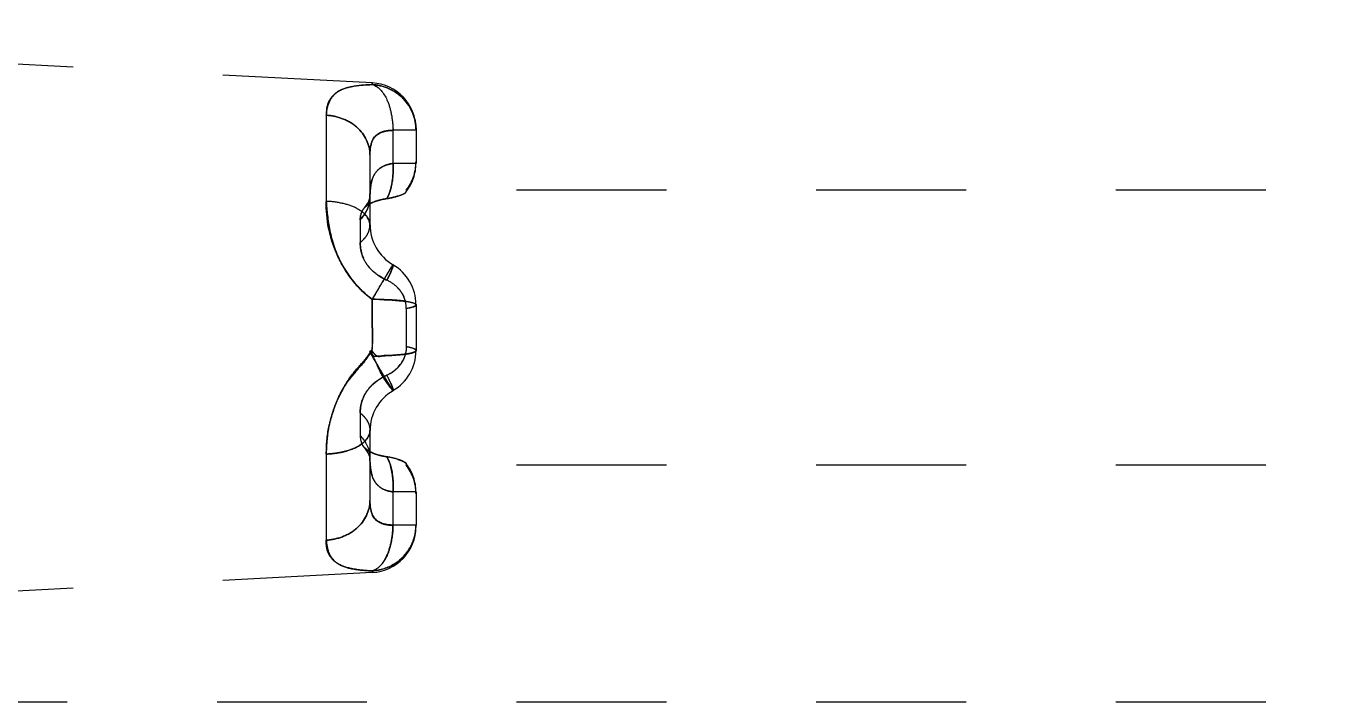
# Model space of a CAD drawing. Header units: millimetres. Extents: x -174 to 1895, y -261 to 458.
# Drawn here: x 386.13 to 400.28, y 204.87 to 212.24 of the extents above; entities that cross this region are included whole.
import ezdxf

# ---------------------------------------------------------------- set-up
doc = ezdxf.new("R2010")
doc.units = ezdxf.units.MM
doc.header["$LTSCALE"] = 16.335
doc.linetypes.add('HIDDEN', pattern=[0.2, 0.1, -0.1])
doc.layers.add('202', color=7, linetype='CONTINUOUS')

msp = doc.modelspace()

# ---------------------------------------------------------------- linework, layer by layer
at = {"layer": '202', "color": 8, "linetype": 'HIDDEN'}
for p, q in [((389.906, 211.619), (378.048, 212.24)), ((389.906, 211.619), (389.906, 211.601)), ((389.404, 211.266), (389.404, 210.327)), ((390.131, 211.102), (390.131, 210.741)), ((390.383, 211.102), (390.131, 211.102)), ((390.383, 211.117), (390.383, 210.741)), ((389.88, 210.835), (389.88, 210.071)), ((390.383, 210.741), (390.131, 210.741)), ((389.865, 210.323), (389.822, 210.259)), ((389.88, 210.368), (389.856, 210.305)), ((389.88, 210.372), (389.865, 210.323)), ((389.88, 210.368), (389.88, 210.372)), ((389.88, 210.37), (389.88, 210.368)), ((390.276, 210.449), (390.276, 210.447)), ((425.783, 210.449), (390.276, 210.449)), ((389.856, 210.305), (389.822, 210.259)), ((389.774, 210.126), (389.774, 209.879)), ((389.906, 209.258), (389.906, 208.715)), ((390.383, 209.2), (390.383, 208.698)), ((390.276, 209.157), (390.276, 208.741)), ((389.774, 208.019), (389.774, 207.772)), ((389.88, 207.827), (389.88, 207.063)), ((389.822, 207.639), (389.854, 207.596)), ((389.822, 207.639), (389.865, 207.575)), ((389.404, 207.571), (389.404, 206.632)), ((389.854, 207.596), (389.876, 207.548)), ((389.865, 207.575), (389.879, 207.534)), ((389.876, 207.548), (389.879, 207.532)), ((389.879, 207.534), (389.88, 207.526)), ((389.879, 207.532), (389.88, 207.531)), ((389.88, 207.526), (389.88, 207.53)), ((390.276, 207.464), (390.276, 207.451)), ((425.783, 207.449), (390.276, 207.449)), ((390.131, 207.158), (390.131, 206.796)), ((390.383, 207.158), (390.131, 207.158)), ((390.383, 207.158), (390.383, 206.796)), ((390.383, 206.796), (390.131, 206.796)), ((389.906, 206.279), (378.043, 205.658)), ((389.906, 206.297), (389.906, 206.279)), ((425.783, 204.866), (378.524, 204.866))]:
    msp.add_line(p, q, dxfattribs=at)
for centre, radius, start, end in [((389.88, 211.117), 0.502, 0, 87), ((389.88, 211.095), 0.506, 78.7299, 87.0153), ((389.88, 210.758), 0.502, 322.0535, 0), ((389.889, 210.741), 0.493, 321.7865, 359.9968), ((390.566, 210.284), 1.163, 177.8751, 183.6153), ((390.676, 210.291), 1.273, 183.6063, 189.3162), ((390.741, 210.301), 1.339, 189.2888, 192.2901), ((390.383, 210.071), 0.502, 180, 240), ((390.775, 210.308), 1.374, 192.2907, 195.9392), ((390.212, 209.894), 0.445, 214.2632, 224.8508), ((389.88, 209.2), 0.502, 0, 60), ((407.746, 199.011), 20.573, 149.3744, 149.5347), ((407.254, 199.302), 20.001, 149.3769, 149.508), ((390.489, 210.071), 1, 227.6346, 234.3423), ((390.627, 210.244), 1.221, 228.5518, 233.8302), ((419.827, 191.919), 34.582, 149.7357, 149.907), ((419.789, 191.941), 34.538, 149.7353, 149.9075), ((416.04, 194.133), 30.196, 149.5352, 149.7422), ((415.429, 194.491), 29.487, 149.5119, 149.7435), ((346.257, 209.244), 43.649, 359.6127, 0.0188), ((389.881, 205.035), 4.224, 88.6717, 89.6566), ((389.884, 205.246), 4.012, 87.4458, 89.6773), ((389.916, 205.973), 3.285, 86.4259, 87.4368), ((389.88, 208.698), 0.502, 300, 360), ((398.813, 213.595), 10.19, 210.6293, 211.1159), ((390.212, 208.003), 0.445, 132.8671, 145.4592), ((390.383, 207.827), 0.502, 120, 180), ((393.533, 210.41), 4.024, 211.1445, 211.6506), ((390.796, 207.589), 1.392, 158.7394, 165.5124), ((390.774, 207.599), 1.369, 166.3425, 171.9706), ((390.902, 207.582), 1.497, 172.0214, 176.7724), ((391.16, 207.567), 1.756, 176.7511, 179.8631), ((389.88, 207.14), 0.502, 0, 37.9465), ((389.889, 207.158), 0.493, 0.0032, 38.2135), ((389.88, 206.781), 0.502, 273, 0), ((389.884, 206.796), 0.498, 301.7362, 359.9347), ((389.88, 206.803), 0.506, 272.9847, 281.2701)]:
    msp.add_arc(centre, radius, start, end, dxfattribs=at)
for points, knots in [([(389.906, 211.601), (389.831, 211.598), (389.699, 211.587), (389.523, 211.534), (389.413, 211.415), (389.402, 211.315), (389.404, 211.266)], [0, 0, 0, 0, 0.330858, 0.582019, 0.784521, 1, 1, 1, 1]), ([(389.906, 211.601), (389.83, 211.598), (389.698, 211.588), (389.52, 211.536), (389.418, 211.413), (389.406, 211.316), (389.404, 211.266)], [0, 0, 0, 0, 0.3356, 0.585437, 0.783551, 1, 1, 1, 1]), ([(389.404, 211.266), (389.409, 211.316), (389.425, 211.411), (389.521, 211.536), (389.697, 211.591), (389.829, 211.598), (389.906, 211.601)], [0, 0, 0, 0, 0.218208, 0.41487, 0.659171, 1, 1, 1, 1]), ([(390.383, 211.102), (390.383, 211.226), (390.282, 211.483), (390.03, 211.594), (389.906, 211.601)], [0, 0, 0, 0, 0.498837, 1, 1, 1, 1]), ([(389.906, 211.601), (389.98, 211.58), (390.069, 211.456), (390.118, 211.276), (390.131, 211.162), (390.132, 211.102)], [0, 0, 0, 0, 0.403017, 0.687307, 1, 1, 1, 1]), ([(389.906, 211.601), (389.969, 211.596), (390.096, 211.567), (390.253, 211.454), (390.358, 211.292), (390.383, 211.165), (390.383, 211.102)], [0, 0, 0, 0, 0.250537, 0.500757, 0.75046, 1, 1, 1, 1]), ([(389.88, 210.835), (389.88, 210.944), (389.792, 211.121), (389.587, 211.236), (389.465, 211.264), (389.404, 211.266)], [0, 0, 0, 0, 0.470583, 0.737988, 1, 1, 1, 1]), ([(389.404, 211.266), (389.465, 211.264), (389.587, 211.236), (389.792, 211.121), (389.88, 210.944), (389.88, 210.835)], [0, 0, 0, 0, 0.262012, 0.529417, 1, 1, 1, 1]), ([(389.404, 211.266), (389.465, 211.264), (389.587, 211.236), (389.792, 211.121), (389.88, 210.944), (389.88, 210.835)], [0, 0, 0, 0, 0.262011, 0.529417, 1, 1, 1, 1]), ([(389.88, 210.835), (389.88, 210.944), (389.792, 211.121), (389.587, 211.236), (389.465, 211.264), (389.404, 211.266)], [0, 0, 0, 0, 0.470599, 0.738001, 1, 1, 1, 1]), ([(389.88, 210.835), (389.88, 210.902), (389.894, 211.015), (390.018, 211.095), (390.092, 211.103), (390.131, 211.102)], [0, 0, 0, 0, 0.481392, 0.714776, 1, 1, 1, 1]), ([(389.88, 210.835), (389.88, 210.906), (389.902, 211.07), (390.064, 211.1), (390.131, 211.102)], [0, 0, 0, 0, 0.511133, 1, 1, 1, 1]), ([(389.88, 210.835), (389.88, 210.906), (389.902, 211.07), (390.064, 211.1), (390.131, 211.102)], [0, 0, 0, 0, 0.511265, 1, 1, 1, 1]), ([(389.933, 211.031), (389.923, 211.02), (389.887, 210.961), (389.88, 210.889), (389.88, 210.835)], [0, 0, 0, 0, 0.21582, 1, 1, 1, 1]), ([(390.131, 211.102), (390.118, 211.102), (390.069, 211.099), (390.02, 211.089), (389.988, 211.074)], [0, 0, 0, 0, 0.279054, 1, 1, 1, 1]), ([(390.131, 210.741), (390.088, 210.734), (390.006, 210.713), (389.917, 210.621), (389.885, 210.499), (389.88, 210.413), (389.88, 210.368)], [0, 0, 0, 0, 0.261855, 0.489079, 0.730695, 1, 1, 1, 1]), ([(389.989, 210.688), (389.999, 210.695), (390.043, 210.722), (390.093, 210.734), (390.131, 210.741)], [0, 0, 0, 0, 0.239329, 1, 1, 1, 1]), ([(390.065, 210.357), (390.078, 210.38), (390.128, 210.501), (390.138, 210.636), (390.131, 210.741)], [0, 0, 0, 0, 0.201647, 1, 1, 1, 1]), ([(390.131, 210.741), (390.133, 210.716), (390.135, 210.624), (390.124, 210.531), (390.107, 210.465)], [0, 0, 0, 0, 0.266853, 1, 1, 1, 1]), ([(389.88, 210.368), (389.88, 210.435), (389.884, 210.552), (389.949, 210.659), (389.989, 210.688)], [0, 0, 0, 0, 0.573971, 1, 1, 1, 1]), ([(390.065, 210.357), (390.069, 210.365), (390.086, 210.399), (390.099, 210.436), (390.107, 210.465)], [0, 0, 0, 0, 0.225185, 1, 1, 1, 1]), ([(390.107, 210.465), (390.104, 210.455), (390.093, 210.418), (390.078, 210.382), (390.065, 210.357)], [0, 0, 0, 0, 0.275219, 1, 1, 1, 1]), ([(390.107, 210.465), (390.11, 210.476), (390.12, 210.519), (390.127, 210.563), (390.13, 210.597)], [0, 0, 0, 0, 0.234656, 1, 1, 1, 1]), ([(389.906, 209.258), (389.82, 209.321), (389.671, 209.475), (389.462, 209.826), (389.398, 210.132), (389.404, 210.327)], [0, 0, 0, 0, 0.261749, 0.520301, 1, 1, 1, 1]), ([(389.88, 210.071), (389.88, 210.145), (389.759, 210.256), (389.581, 210.309), (389.464, 210.326), (389.404, 210.327)], [0, 0, 0, 0, 0.3909, 0.686503, 1, 1, 1, 1]), ([(389.404, 210.327), (389.404, 210.132), (389.48, 209.724), (389.736, 209.38), (389.906, 209.258)], [0, 0, 0, 0, 0.482706, 1, 1, 1, 1]), ([(389.404, 210.327), (389.406, 210.291), (389.417, 210.143), (389.442, 209.994), (389.474, 209.886)], [0, 0, 0, 0, 0.240734, 1, 1, 1, 1]), ([(389.822, 210.259), (389.835, 210.272), (389.907, 210.326), (389.996, 210.345), (390.065, 210.357)], [0, 0, 0, 0, 0.21132, 1, 1, 1, 1]), ([(390.065, 210.357), (390.05, 210.354), (389.992, 210.344), (389.935, 210.328), (389.897, 210.31)], [0, 0, 0, 0, 0.268069, 1, 1, 1, 1]), ([(390.065, 210.357), (390.094, 210.362), (390.144, 210.372), (390.212, 210.393), (390.252, 210.411), (390.276, 210.427), (390.276, 210.435)], [0, 0, 0, 0, 0.377036, 0.686414, 0.899523, 1, 1, 1, 1]), ([(390.189, 210.386), (390.18, 210.383), (390.139, 210.371), (390.098, 210.362), (390.065, 210.357)], [0, 0, 0, 0, 0.223618, 1, 1, 1, 1]), ([(389.88, 210.071), (389.88, 210.081), (389.873, 210.129), (389.843, 210.17), (389.816, 210.195)], [0, 0, 0, 0, 0.217634, 1, 1, 1, 1]), ([(389.897, 210.31), (389.889, 210.306), (389.863, 210.292), (389.838, 210.275), (389.822, 210.259)], [0, 0, 0, 0, 0.268728, 1, 1, 1, 1]), ([(389.774, 209.879), (389.805, 209.903), (389.858, 209.959), (389.88, 210.035), (389.88, 210.071)], [0, 0, 0, 0, 0.523104, 1, 1, 1, 1]), ([(389.847, 210.16), (389.853, 210.152), (389.87, 210.126), (389.88, 210.094), (389.88, 210.071)], [0, 0, 0, 0, 0.277983, 1, 1, 1, 1]), ([(389.635, 209.542), (389.614, 209.572), (389.539, 209.694), (389.483, 209.828), (389.454, 209.931)], [0, 0, 0, 0, 0.254818, 1, 1, 1, 1]), ([(389.774, 209.879), (389.785, 209.888), (389.824, 209.922), (389.855, 209.966), (389.868, 210.002)], [0, 0, 0, 0, 0.262784, 1, 1, 1, 1]), ([(389.474, 209.886), (389.483, 209.855), (389.523, 209.734), (389.58, 209.617), (389.634, 209.537)], [0, 0, 0, 0, 0.246568, 1, 1, 1, 1]), ([(389.801, 209.725), (389.797, 209.738), (389.78, 209.788), (389.774, 209.84), (389.774, 209.879)], [0, 0, 0, 0, 0.260433, 1, 1, 1, 1]), ([(389.774, 209.879), (389.774, 209.865), (389.776, 209.808), (389.79, 209.75), (389.808, 209.71)], [0, 0, 0, 0, 0.239714, 1, 1, 1, 1]), ([(389.897, 209.581), (389.886, 209.591), (389.847, 209.634), (389.817, 209.685), (389.801, 209.725)], [0, 0, 0, 0, 0.258397, 1, 1, 1, 1]), ([(389.906, 209.258), (389.935, 209.307), (389.976, 209.378), (390.029, 209.469), (390.063, 209.527), (390.091, 209.571), (390.111, 209.608), (390.124, 209.621), (390.129, 209.637), (390.131, 209.635)], [0, 0, 0, 0, 0.384236, 0.56292, 0.718165, 0.840866, 0.928942, 0.98207, 1, 1, 1, 1]), ([(390.131, 209.635), (390.131, 209.636), (390.128, 209.631), (390.124, 209.626), (390.117, 209.614), (390.102, 209.591), (390.077, 209.549), (390.055, 209.513), (390.043, 209.492)], [0, 0, 0, 0, 0.016254, 0.063799, 0.14267, 0.252726, 0.56573, 1, 1, 1, 1]), ([(390.065, 209.467), (390.076, 209.488), (390.094, 209.526), (390.119, 209.579), (390.128, 209.609), (390.136, 209.633), (390.131, 209.635)], [0, 0, 0, 0, 0.388467, 0.705709, 0.916175, 1, 1, 1, 1]), ([(390.131, 209.635), (390.134, 209.634), (390.133, 209.624), (390.126, 209.599), (390.115, 209.573), (390.107, 209.554)], [0, 0, 0, 0, 0.087727, 0.285396, 1, 1, 1, 1]), ([(390.107, 209.554), (390.109, 209.56), (390.118, 209.579), (390.125, 209.598), (390.13, 209.612)], [0, 0, 0, 0, 0.300388, 1, 1, 1, 1]), ([(390.13, 209.612), (390.131, 209.615), (390.132, 209.622), (390.135, 209.633), (390.131, 209.635)], [0, 0, 0, 0, 0.400766, 1, 1, 1, 1]), ([(390.065, 209.467), (390.069, 209.475), (390.083, 209.504), (390.097, 209.533), (390.107, 209.554)], [0, 0, 0, 0, 0.269825, 1, 1, 1, 1]), ([(390.107, 209.554), (390.104, 209.548), (390.091, 209.518), (390.076, 209.489), (390.065, 209.467)], [0, 0, 0, 0, 0.227267, 1, 1, 1, 1]), ([(389.906, 209.258), (389.937, 209.264), (389.999, 209.254), (390.088, 209.255), (390.169, 209.246), (390.24, 209.241), (390.298, 209.234), (390.343, 209.224), (390.368, 209.214), (390.383, 209.205), (390.383, 209.2)], [0, 0, 0, 0, 0.194068, 0.379103, 0.549255, 0.697665, 0.819779, 0.91225, 0.972221, 1, 1, 1, 1]), ([(390.277, 209.236), (390.266, 209.238), (390.214, 209.245), (390.162, 209.249), (390.121, 209.251)], [0, 0, 0, 0, 0.216232, 1, 1, 1, 1]), ([(390.369, 209.184), (390.364, 209.181), (390.334, 209.168), (390.302, 209.162), (390.276, 209.157)], [0, 0, 0, 0, 0.17497, 1, 1, 1, 1]), ([(390.383, 209.2), (390.383, 209.194), (390.364, 209.179), (390.347, 209.174), (390.334, 209.17)], [0, 0, 0, 0, 0.334954, 1, 1, 1, 1]), ([(390.369, 209.184), (390.371, 209.185), (390.377, 209.189), (390.383, 209.195), (390.383, 209.2)], [0, 0, 0, 0, 0.333386, 1, 1, 1, 1]), ([(390.334, 209.17), (390.33, 209.169), (390.311, 209.164), (390.292, 209.16), (390.276, 209.157)], [0, 0, 0, 0, 0.218617, 1, 1, 1, 1]), ([(389.404, 207.571), (389.405, 207.67), (389.416, 207.823), (389.473, 208.021), (389.527, 208.172), (389.599, 208.32), (389.709, 208.445), (389.812, 208.576), (389.874, 208.668), (389.906, 208.714)], [0, 0, 0, 0, 0.233353, 0.355794, 0.481965, 0.609512, 0.739051, 0.869495, 1, 1, 1, 1]), ([(389.404, 207.571), (389.405, 207.669), (389.424, 207.872), (389.517, 208.171), (389.658, 208.403), (389.804, 208.564), (389.875, 208.649), (389.899, 208.699)], [0, 0, 0, 0, 0.233541, 0.481533, 0.739172, 0.869401, 1, 1, 1, 1]), ([(390.131, 208.263), (390.131, 208.262), (390.129, 208.267), (390.125, 208.271), (390.119, 208.282), (390.106, 208.302), (390.084, 208.338), (390.052, 208.391), (390.013, 208.457), (389.954, 208.557), (389.909, 208.635), (389.879, 208.688)], [0, 0, 0, 0, 0.004911, 0.019175, 0.042708, 0.075366, 0.167454, 0.29422, 0.452255, 0.630785, 1, 1, 1, 1]), ([(390.131, 208.263), (390.128, 208.261), (390.12, 208.279), (390.102, 208.294), (390.074, 208.335), (390.022, 208.407), (389.973, 208.504), (389.932, 208.615), (389.89, 208.667), (389.88, 208.698)], [0, 0, 0, 0, 0.020159, 0.077766, 0.170786, 0.295438, 0.618703, 0.805592, 1, 1, 1, 1]), ([(389.88, 208.698), (389.902, 208.698), (389.898, 208.634), (389.949, 208.641), (389.968, 208.64), (389.979, 208.641)], [0, 0, 0, 0, 0.511079, 0.749989, 1, 1, 1, 1]), ([(389.88, 208.698), (389.899, 208.698), (389.922, 208.672), (389.946, 208.643), (389.975, 208.634), (390.003, 208.64), (390.04, 208.645), (390.084, 208.644), (390.135, 208.649), (390.196, 208.654), (390.24, 208.657), (390.267, 208.66)], [0, 0, 0, 0, 0.139094, 0.212743, 0.278533, 0.349734, 0.420792, 0.551981, 0.677629, 0.795588, 1, 1, 1, 1]), ([(390.383, 208.698), (390.383, 208.693), (390.367, 208.683), (390.339, 208.673), (390.291, 208.663), (390.228, 208.656), (390.167, 208.651), (390.112, 208.646), (390.067, 208.645), (390.019, 208.645), (389.98, 208.633), (389.947, 208.642), (389.925, 208.667), (389.912, 208.689), (389.899, 208.699)], [0, 0, 0, 0, 0.027917, 0.088469, 0.181742, 0.305108, 0.454495, 0.537683, 0.623896, 0.714543, 0.811814, 0.85486, 0.900649, 1, 1, 1, 1]), ([(390.267, 208.66), (390.278, 208.662), (390.313, 208.667), (390.347, 208.675), (390.368, 208.685)], [0, 0, 0, 0, 0.326531, 1, 1, 1, 1]), ([(390.383, 208.698), (390.383, 208.71), (390.335, 208.73), (390.303, 208.736), (390.276, 208.741)], [0, 0, 0, 0, 0.303423, 1, 1, 1, 1]), ([(390.368, 208.685), (390.37, 208.686), (390.376, 208.689), (390.383, 208.694), (390.383, 208.698)], [0, 0, 0, 0, 0.366932, 1, 1, 1, 1]), ([(390.383, 208.698), (390.383, 208.703), (390.377, 208.709), (390.371, 208.713), (390.369, 208.714)], [0, 0, 0, 0, 0.666612, 1, 1, 1, 1]), ([(389.976, 208.506), (389.98, 208.497), (389.996, 208.462), (390.013, 208.428), (390.027, 208.404)], [0, 0, 0, 0, 0.266253, 1, 1, 1, 1]), ([(390.027, 208.404), (390.033, 208.395), (390.053, 208.364), (390.074, 208.334), (390.09, 208.313)], [0, 0, 0, 0, 0.288193, 1, 1, 1, 1]), ([(390.131, 208.263), (390.136, 208.265), (390.128, 208.289), (390.119, 208.319), (390.094, 208.372), (390.076, 208.41), (390.065, 208.431)], [0, 0, 0, 0, 0.08383, 0.2943, 0.611539, 1, 1, 1, 1]), ([(390.107, 208.343), (390.11, 208.337), (390.118, 208.318), (390.126, 208.299), (390.13, 208.285)], [0, 0, 0, 0, 0.307352, 1, 1, 1, 1]), ([(389.808, 208.189), (389.825, 208.228), (389.858, 208.278), (389.899, 208.32), (389.91, 208.33)], [0, 0, 0, 0, 0.742091, 1, 1, 1, 1]), ([(390.09, 208.313), (390.093, 208.309), (390.102, 208.296), (390.112, 208.284), (390.119, 208.275)], [0, 0, 0, 0, 0.306707, 1, 1, 1, 1]), ([(390.108, 208.299), (390.111, 208.293), (390.117, 208.285), (390.124, 208.272), (390.128, 208.268), (390.131, 208.262), (390.131, 208.263)], [0, 0, 0, 0, 0.433245, 0.745666, 0.935131, 1, 1, 1, 1]), ([(390.119, 208.275), (390.122, 208.272), (390.125, 208.269), (390.13, 208.262), (390.131, 208.263)], [0, 0, 0, 0, 0.736285, 1, 1, 1, 1]), ([(390.13, 208.285), (390.131, 208.282), (390.132, 208.276), (390.135, 208.265), (390.131, 208.263)], [0, 0, 0, 0, 0.402347, 1, 1, 1, 1]), ([(389.774, 208.019), (389.774, 208.033), (389.776, 208.091), (389.79, 208.148), (389.808, 208.189)], [0, 0, 0, 0, 0.239631, 1, 1, 1, 1]), ([(389.802, 208.173), (389.797, 208.16), (389.78, 208.111), (389.774, 208.058), (389.774, 208.019)], [0, 0, 0, 0, 0.260445, 1, 1, 1, 1]), ([(389.774, 208.019), (389.805, 207.995), (389.858, 207.939), (389.88, 207.863), (389.88, 207.827)], [0, 0, 0, 0, 0.523109, 1, 1, 1, 1]), ([(389.88, 207.827), (389.88, 207.753), (389.759, 207.642), (389.581, 207.589), (389.464, 207.573), (389.404, 207.571)], [0, 0, 0, 0, 0.390899, 0.686503, 1, 1, 1, 1]), ([(389.88, 207.827), (389.88, 207.817), (389.873, 207.77), (389.843, 207.729), (389.816, 207.703)], [0, 0, 0, 0, 0.217685, 1, 1, 1, 1]), ([(389.847, 207.739), (389.853, 207.746), (389.87, 207.772), (389.88, 207.804), (389.88, 207.827)], [0, 0, 0, 0, 0.277989, 1, 1, 1, 1]), ([(389.404, 207.571), (389.483, 207.573), (389.628, 207.595), (389.767, 207.657), (389.816, 207.703)], [0, 0, 0, 0, 0.540631, 1, 1, 1, 1]), ([(390.065, 207.541), (390.04, 207.545), (389.955, 207.562), (389.866, 207.595), (389.822, 207.639)], [0, 0, 0, 0, 0.288867, 1, 1, 1, 1]), ([(390.065, 207.541), (390.04, 207.545), (389.955, 207.562), (389.866, 207.595), (389.822, 207.639)], [0, 0, 0, 0, 0.288867, 1, 1, 1, 1]), ([(389.822, 207.639), (389.828, 207.634), (389.854, 207.61), (389.885, 207.593), (389.909, 207.583)], [0, 0, 0, 0, 0.230972, 1, 1, 1, 1]), ([(389.88, 207.53), (389.88, 207.477), (389.885, 207.384), (389.928, 207.257), (390.021, 207.181), (390.094, 207.164), (390.131, 207.158)], [0, 0, 0, 0, 0.313533, 0.561075, 0.773825, 1, 1, 1, 1]), ([(389.909, 207.583), (389.921, 207.578), (389.971, 207.559), (390.024, 207.548), (390.065, 207.541)], [0, 0, 0, 0, 0.232264, 1, 1, 1, 1]), ([(390.131, 207.158), (390.134, 207.195), (390.134, 207.326), (390.109, 207.46), (390.065, 207.541)], [0, 0, 0, 0, 0.289978, 1, 1, 1, 1]), ([(390.276, 207.464), (390.276, 207.471), (390.252, 207.487), (390.212, 207.505), (390.144, 207.526), (390.094, 207.537), (390.065, 207.541)], [0, 0, 0, 0, 0.100457, 0.313533, 0.622916, 1, 1, 1, 1]), ([(390.065, 207.541), (390.078, 207.518), (390.128, 207.397), (390.138, 207.262), (390.131, 207.158)], [0, 0, 0, 0, 0.201645, 1, 1, 1, 1]), ([(390.065, 207.541), (390.069, 207.534), (390.086, 207.499), (390.099, 207.462), (390.107, 207.433)], [0, 0, 0, 0, 0.225228, 1, 1, 1, 1]), ([(390.18, 207.515), (390.187, 207.513), (390.211, 207.504), (390.235, 207.495), (390.251, 207.486)], [0, 0, 0, 0, 0.295702, 1, 1, 1, 1]), ([(390.251, 207.486), (390.255, 207.484), (390.264, 207.479), (390.276, 207.471), (390.276, 207.464)], [0, 0, 0, 0, 0.367392, 1, 1, 1, 1]), ([(389.92, 207.294), (389.916, 207.303), (389.899, 207.344), (389.89, 207.387), (389.886, 207.421)], [0, 0, 0, 0, 0.239131, 1, 1, 1, 1]), ([(390.107, 207.433), (390.11, 207.423), (390.12, 207.38), (390.127, 207.335), (390.13, 207.301)], [0, 0, 0, 0, 0.234634, 1, 1, 1, 1]), ([(390.131, 207.158), (390.116, 207.16), (390.06, 207.171), (390.004, 207.195), (389.973, 207.223)], [0, 0, 0, 0, 0.276201, 1, 1, 1, 1]), ([(389.88, 207.063), (389.88, 206.954), (389.792, 206.777), (389.587, 206.662), (389.465, 206.635), (389.404, 206.632)], [0, 0, 0, 0, 0.470583, 0.737989, 1, 1, 1, 1]), ([(389.404, 206.632), (389.465, 206.635), (389.587, 206.662), (389.792, 206.777), (389.88, 206.954), (389.88, 207.063)], [0, 0, 0, 0, 0.262011, 0.529417, 1, 1, 1, 1]), ([(389.404, 206.632), (389.465, 206.635), (389.587, 206.662), (389.792, 206.777), (389.88, 206.954), (389.88, 207.063)], [0, 0, 0, 0, 0.262012, 0.529418, 1, 1, 1, 1]), ([(389.88, 207.063), (389.88, 206.954), (389.792, 206.777), (389.587, 206.662), (389.465, 206.635), (389.404, 206.632)], [0, 0, 0, 0, 0.470583, 0.737989, 1, 1, 1, 1]), ([(389.88, 207.063), (389.88, 206.996), (389.893, 206.881), (390.018, 206.802), (390.092, 206.795), (390.131, 206.796)], [0, 0, 0, 0, 0.483791, 0.715626, 1, 1, 1, 1]), ([(390.131, 206.796), (390.064, 206.798), (389.902, 206.828), (389.88, 206.993), (389.88, 207.063)], [0, 0, 0, 0, 0.488952, 1, 1, 1, 1]), ([(389.88, 207.063), (389.88, 206.993), (389.902, 206.828), (390.064, 206.798), (390.131, 206.796)], [0, 0, 0, 0, 0.511243, 1, 1, 1, 1]), ([(389.906, 206.297), (389.939, 206.306), (390.006, 206.356), (390.076, 206.472), (390.119, 206.626), (390.131, 206.739), (390.131, 206.796)], [0, 0, 0, 0, 0.175345, 0.412227, 0.701471, 1, 1, 1, 1]), ([(389.906, 206.297), (389.969, 206.302), (390.096, 206.331), (390.253, 206.444), (390.358, 206.606), (390.383, 206.733), (390.383, 206.796)], [0, 0, 0, 0, 0.250536, 0.500756, 0.75046, 1, 1, 1, 1]), ([(389.906, 206.297), (389.939, 206.306), (390.006, 206.356), (390.076, 206.472), (390.119, 206.626), (390.131, 206.739), (390.131, 206.796)], [0, 0, 0, 0, 0.175344, 0.412226, 0.70147, 1, 1, 1, 1]), ([(390.131, 206.796), (390.118, 206.796), (390.071, 206.797), (390.023, 206.808), (389.992, 206.823)], [0, 0, 0, 0, 0.273753, 1, 1, 1, 1]), ([(390.131, 206.796), (390.131, 206.718), (390.112, 206.572), (390.056, 206.431), (390.014, 206.377)], [0, 0, 0, 0, 0.532653, 1, 1, 1, 1]), ([(389.906, 206.297), (389.83, 206.3), (389.697, 206.31), (389.521, 206.364), (389.412, 206.483), (389.401, 206.583), (389.404, 206.632)], [0, 0, 0, 0, 0.333937, 0.583653, 0.785143, 1, 1, 1, 1]), ([(389.906, 206.297), (389.831, 206.3), (389.698, 206.311), (389.522, 206.364), (389.411, 206.482), (389.402, 206.583), (389.404, 206.632)], [0, 0, 0, 0, 0.331477, 0.582727, 0.785045, 1, 1, 1, 1]), ([(389.404, 206.632), (389.408, 206.583), (389.422, 206.487), (389.522, 206.363), (389.699, 206.309), (389.83, 206.3), (389.906, 206.297)], [0, 0, 0, 0, 0.21771, 0.415892, 0.66406, 1, 1, 1, 1]), ([(390.019, 206.384), (390.011, 206.373), (389.98, 206.337), (389.939, 206.306), (389.906, 206.297)], [0, 0, 0, 0, 0.292857, 1, 1, 1, 1]), ([(390.014, 206.377), (390.006, 206.367), (389.976, 206.333), (389.937, 206.305), (389.906, 206.297)], [0, 0, 0, 0, 0.290961, 1, 1, 1, 1])]:
    msp.add_open_spline(points, degree=3, knots=knots, dxfattribs=at)
for points in [[(389.988, 211.074), (389.967, 211.063), (389.948, 211.049), (389.933, 211.031)], [(390.13, 210.597), (390.134, 210.645), (390.134, 210.693), (390.131, 210.741)], [(389.774, 210.126), (389.836, 210.189), (389.88, 210.28), (389.88, 210.368)], [(389.868, 210.282), (389.876, 210.31), (389.88, 210.339), (389.88, 210.368)], [(389.774, 210.126), (389.817, 210.169), (389.851, 210.224), (389.868, 210.282)], [(389.774, 210.126), (389.774, 210.173), (389.789, 210.225), (389.822, 210.259)], [(389.801, 210.233), (389.782, 210.202), (389.774, 210.163), (389.774, 210.126)], [(389.822, 210.259), (389.815, 210.251), (389.807, 210.242), (389.801, 210.233)], [(389.816, 210.195), (389.828, 210.184), (389.838, 210.172), (389.847, 210.16)], [(389.868, 210.002), (389.876, 210.024), (389.88, 210.048), (389.88, 210.071)], [(389.844, 209.644), (389.827, 209.669), (389.813, 209.697), (389.801, 209.725)], [(389.844, 209.644), (389.863, 209.617), (389.885, 209.591), (389.909, 209.569)], [(389.634, 209.537), (389.686, 209.46), (389.749, 209.39), (389.819, 209.329)], [(389.816, 209.332), (389.747, 209.394), (389.687, 209.466), (389.635, 209.542)], [(390.065, 209.467), (390.003, 209.495), (389.944, 209.533), (389.897, 209.581)], [(389.909, 209.569), (389.955, 209.526), (390.009, 209.493), (390.065, 209.467)], [(390.189, 209.378), (390.154, 209.416), (390.111, 209.446), (390.065, 209.467)], [(390.256, 209.269), (390.24, 209.313), (390.213, 209.355), (390.179, 209.388)], [(390.179, 209.388), (390.21, 209.358), (390.235, 209.321), (390.251, 209.281)], [(390.237, 209.312), (390.223, 209.336), (390.207, 209.358), (390.189, 209.378)], [(390.276, 209.157), (390.276, 209.211), (390.262, 209.266), (390.237, 209.312)], [(390.347, 209.175), (390.355, 209.177), (390.362, 209.18), (390.369, 209.184)], [(389.905, 208.949), (389.905, 208.866), (389.908, 208.782), (389.899, 208.699)], [(389.907, 208.949), (389.907, 208.89), (389.909, 208.831), (389.906, 208.771)], [(389.906, 208.771), (389.905, 208.747), (389.903, 208.723), (389.899, 208.699)], [(389.699, 208.454), (389.744, 208.512), (389.797, 208.562), (389.842, 208.619)], [(389.899, 208.699), (389.867, 208.648), (389.833, 208.596), (389.794, 208.55)], [(389.842, 208.619), (389.866, 208.649), (389.887, 208.682), (389.906, 208.715)], [(390.064, 208.431), (390.145, 208.467), (390.219, 208.537), (390.252, 208.619)], [(390.276, 208.741), (390.276, 208.687), (390.262, 208.633), (390.237, 208.586)], [(390.316, 208.733), (390.303, 208.736), (390.29, 208.738), (390.276, 208.741)], [(389.794, 208.55), (389.758, 208.507), (389.718, 208.468), (389.683, 208.425)], [(390.189, 208.52), (390.154, 208.482), (390.111, 208.452), (390.065, 208.431)], [(390.176, 208.507), (390.208, 208.538), (390.234, 208.576), (390.252, 208.617)], [(390.237, 208.586), (390.223, 208.562), (390.207, 208.54), (390.189, 208.52)], [(389.561, 208.231), (389.6, 208.309), (389.645, 208.386), (389.699, 208.454)], [(390.065, 208.431), (390.004, 208.403), (389.945, 208.366), (389.897, 208.318)], [(389.91, 208.33), (389.955, 208.372), (390.009, 208.405), (390.064, 208.431)], [(389.499, 208.094), (389.517, 208.141), (389.538, 208.187), (389.561, 208.231)], [(389.846, 208.256), (389.828, 208.23), (389.813, 208.202), (389.802, 208.173)], [(389.808, 208.189), (389.818, 208.212), (389.831, 208.235), (389.846, 208.256)], [(389.774, 208.019), (389.814, 207.987), (389.85, 207.944), (389.868, 207.896)], [(389.774, 207.772), (389.836, 207.71), (389.88, 207.618), (389.88, 207.53)], [(389.774, 207.772), (389.774, 207.725), (389.789, 207.673), (389.822, 207.639)], [(389.868, 207.896), (389.876, 207.874), (389.88, 207.851), (389.88, 207.827)], [(389.822, 207.639), (389.815, 207.647), (389.807, 207.656), (389.801, 207.665)], [(389.822, 207.639), (389.815, 207.647), (389.807, 207.656), (389.801, 207.665)], [(389.816, 207.703), (389.828, 207.714), (389.838, 207.726), (389.847, 207.739)], [(389.643, 207.61), (389.566, 207.586), (389.485, 207.573), (389.404, 207.571)], [(389.868, 207.616), (389.876, 207.588), (389.88, 207.559), (389.88, 207.531)], [(389.886, 207.421), (389.882, 207.457), (389.88, 207.493), (389.88, 207.53)], [(389.973, 207.223), (389.951, 207.242), (389.933, 207.267), (389.92, 207.294)], [(390.13, 207.301), (390.134, 207.254), (390.134, 207.205), (390.131, 207.158)], [(389.992, 206.823), (389.973, 206.832), (389.956, 206.845), (389.941, 206.86)], [(390.146, 206.373), (390.075, 206.328), (389.99, 206.302), (389.906, 206.297)]]:
    msp.add_open_spline(points, degree=3, dxfattribs=at)

doc.saveas('drawing.dxf')
